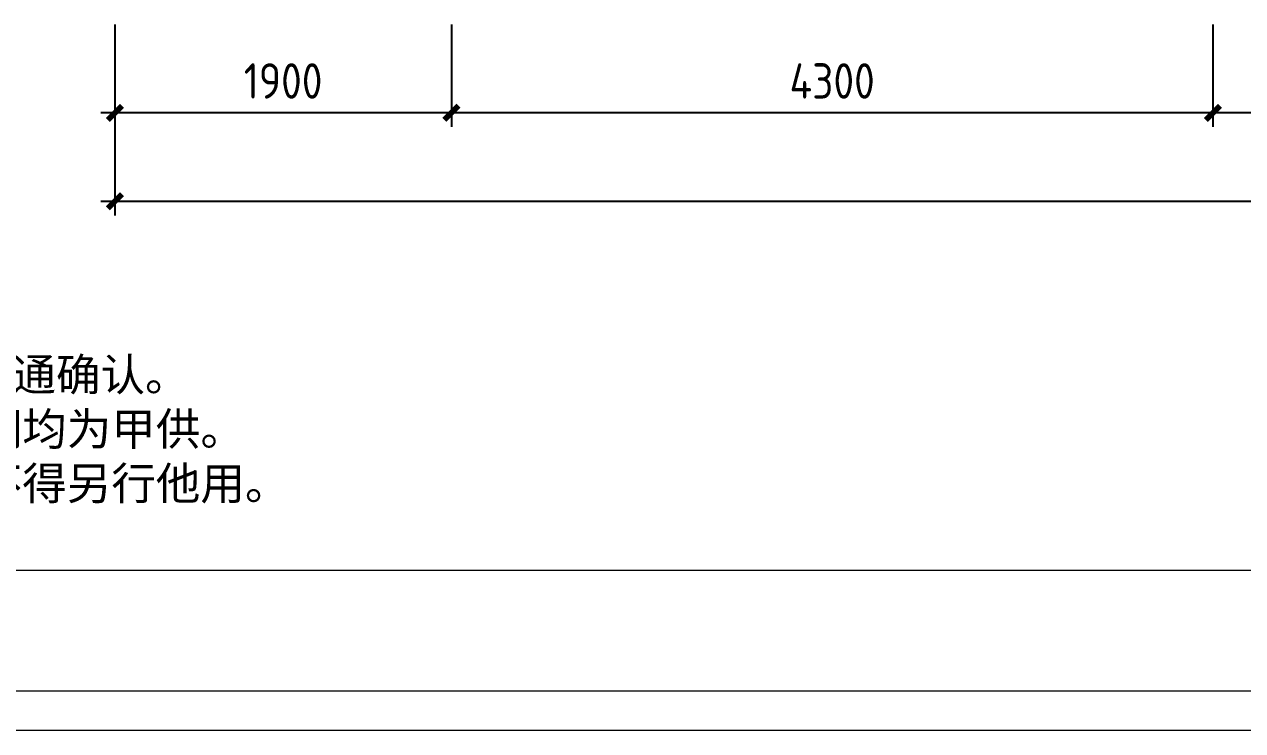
# Model space of a CAD drawing. Extents: x 643133 to 135659452, y -425133 to -387116.
# Drawn here: x 681036 to 687915, y -408958 to -404967 of the extents above; entities that cross this region are included whole.
import ezdxf

# ---------------------------------------------------------------- set-up
doc = ezdxf.new("R2010")
doc.units = 0
doc.header["$LTSCALE"] = 10
doc.header["$MEASUREMENT"] = 0
for name, color, linetype in [('30', 30, 'Continuous'), ('34', 34, 'Continuous'), ('38', 38, 'Continuous')]:
    doc.layers.add(name, color=color, linetype=linetype)
doc.styles.get("Standard").update_dxf_attribs({"font": 'gbenor.shx', "bigfont": 'gbcbig.shx'})
doc.styles.add('样式 1', font='complex.shx')

# ---------------------------------------------------------------- blocks, each defined once
blk = doc.blocks.new('_ArchTick')
at = {"color": 0, "linetype": 'ByBlock', "const_width": 0.4}
blk.add_lwpolyline([(-0.5, -0.5), (0.5, 0.5)], dxfattribs=at)

msp = doc.modelspace()

# ---------------------------------------------------------------- linework, layer by layer
at = {"layer": '30'}
for p, q in [((681547.1, -404966.8), (681547.1, -405546.8)), ((683447.1, -404966.8), (683447.1, -405546.8)), ((683447.1, -404966.8), (683447.1, -405546.8)), ((687747.1, -404966.8), (687747.1, -405546.8)), ((687747.1, -404966.8), (687747.1, -405546.8)), ((683527.1, -405466.8), (681467.1, -405466.8)), ((681547.1, -405466.8), (681547.1, -406046.8)), ((687827.1, -405466.8), (683367.1, -405466.8)), ((689127.1, -405466.8), (687667.1, -405466.8)), ((681467.1, -405966.8), (695027.1, -405966.8))]:
    msp.add_line(p, q, dxfattribs=at)
at = {"layer": '38', "lineweight": 5}
for p, q in [((701514.4, -408053.9), (674243.4, -408053.9)), ((704687.3, -408736.1), (674243.4, -408736.1))]:
    msp.add_line(p, q, dxfattribs=at)
at = {"layer": '38', "lineweight": 13}
msp.add_line((704909.5, -408958.3), (674021.2, -408958.3), dxfattribs=at)

# ---------------------------------------------------------------- block references
at = {"layer": '30', "xscale": 80, "yscale": 80, "zscale": 80, "rotation": 180}
for p in [(681547.1, -405466.8), (683447.1, -405466.8), (687747.1, -405466.8), (681547.1, -405966.8)]:
    msp.add_blockref('_ArchTick', p, dxfattribs=at)
at = {"layer": '30', "xscale": 80, "yscale": 80, "zscale": 80}
for p in [(683447.1, -405466.8), (687747.1, -405466.8)]:
    msp.add_blockref('_ArchTick', p, dxfattribs=at)

# ---------------------------------------------------------------- texts
at = {"layer": '30', "char_height": 200, "attachment_point": 5}
for s, insert in [('1900', (682497.1, -405286.8)), ('4300', (685597.1, -405286.8))]:
    msp.add_mtext(s, dxfattribs=dict(at, insert=insert))
at = {"layer": '34', "insert": (675243.1, -406854.2), "char_height": 184.32, "width": 8552.035, "attachment_point": 1, "style": '样式 1'}
msp.add_mtext('{\\fSimSun|b0|i0|c134|p2;注}:{\\fSimSun|b0|i0|c134|p2;1、本施工图与现场尺寸存在差异时请与设计师沟通确认。\\P   2、本施工图中家具、家电、软装饰等未特殊说明均为甲供。\\P   3、本施工图为个人知识产权，未经设计师允许不得另行他用。}', dxfattribs=at)

doc.saveas('drawing.dxf')
